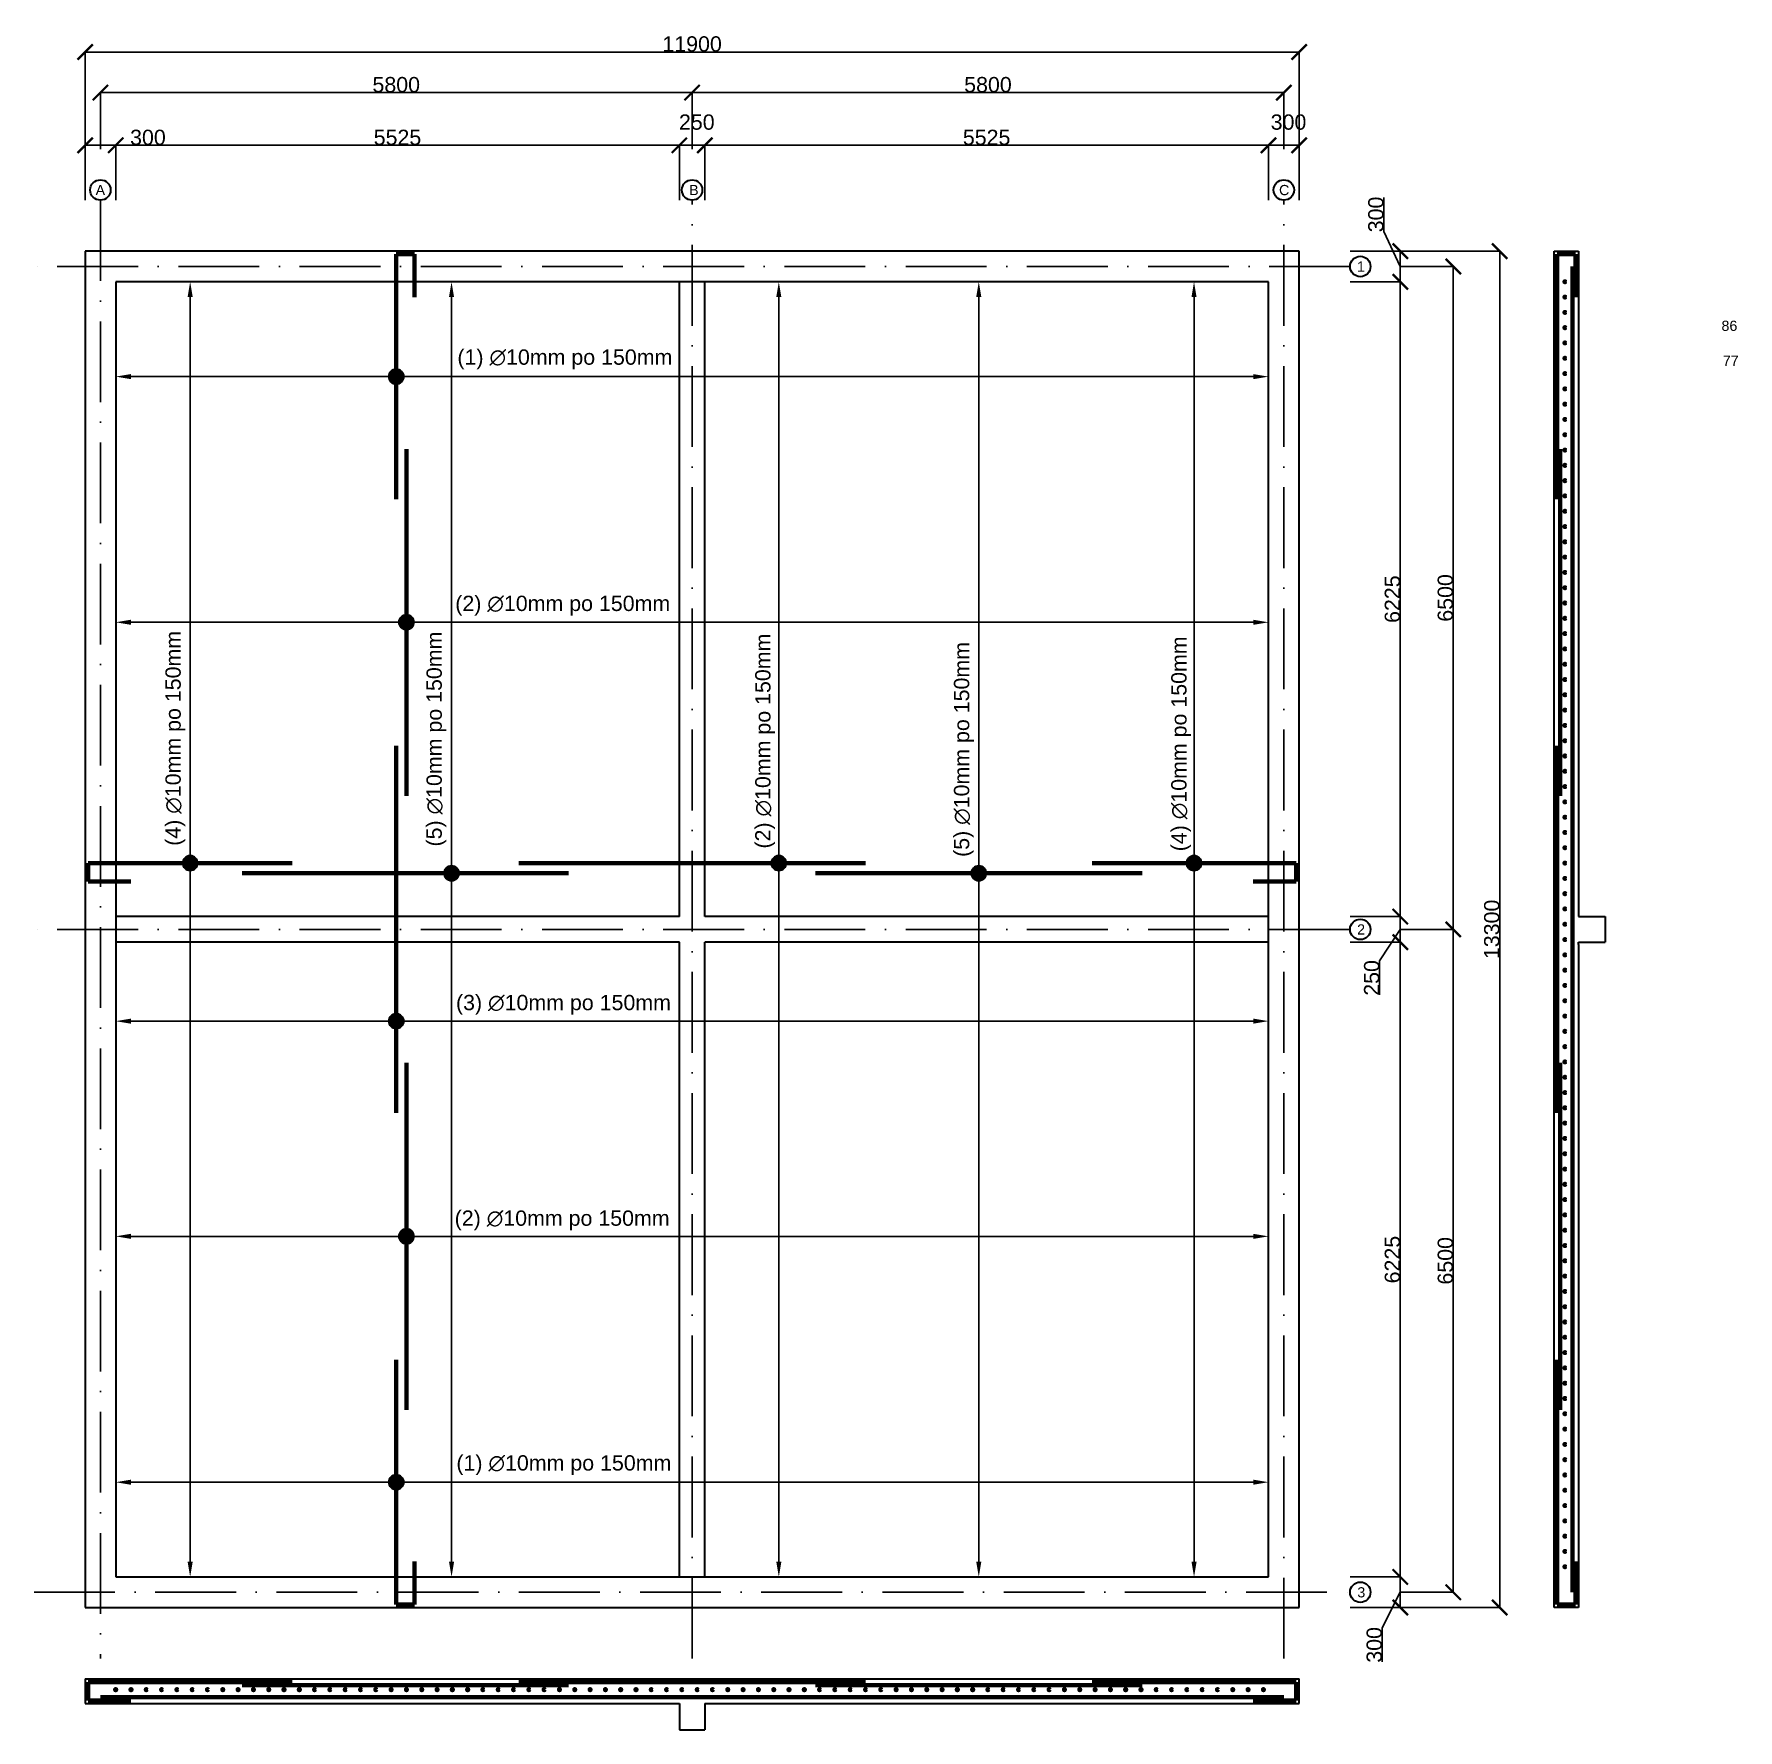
# Model space of a CAD drawing. Header units: millimetres. Extents: x -500 to 41010, y -2101 to 15429.
# Drawn here: x -500 to 16201, y -1200 to 15429 of the extents above; entities that cross this region are included whole.
import ezdxf

# ---------------------------------------------------------------- set-up
doc = ezdxf.new("R2010")
doc.units = ezdxf.units.MM
doc.linetypes.add('ACAD_ISO10W100', pattern=[18, 12, -3, 0, -3])
doc.layers.add('kóty', color=210, linetype='Continuous')
doc.layers.add('osy', color=7, linetype='ACAD_ISO10W100')
doc.layers.add('obrys budovi', color=7, linetype='Continuous', lineweight=35)
doc.layers.add('výztuž', color=10, linetype='Continuous', lineweight=70)
doc.styles.add('osy', font='arial.ttf', dxfattribs={"height": 100})
doc.styles.get("Standard").update_dxf_attribs({"font": 'arial.ttf'})
doc.dimstyles.new('kotyyy', dxfattribs={"dimtxt": 150, "dimasz": 150, "dimexe": 1.25, "dimexo": 500, "dimtad": 1, "dimtxsty": 'Standard', "dimblk": 'ARCHTICK', "dimcen": 2.5, "dimadec": 0, "dimazin": 0, "dimtfac": 1, "dimtmove": 0, "dimatfit": 3, "dimldrblk": 'ARCHTICK', "dimfxl": 1, "dimarcsym": 0})
doc.dimstyles.new('OZNACENI VYZTUZI', dxfattribs={"dimtxt": 150, "dimasz": 150, "dimexe": 1.25, "dimexo": 500, "dimtad": 1, "dimtxsty": 'Standard', "dimcen": 2.5, "dimadec": 0, "dimazin": 0, "dimtfac": 1, "dimtmove": 0, "dimatfit": 3, "dimldrblk": 'ARCHTICK', "dimfxl": 1, "dimarcsym": 0})

# ---------------------------------------------------------------- blocks, each defined once
blk = doc.blocks.new('_ArchTick')
at = {"color": 0, "linetype": 'ByBlock', "const_width": 0.15}
blk.add_lwpolyline([(-0.5, -0.5), (0.5, 0.5)], dxfattribs=at)
blk = doc.blocks.new('*D4')
at = {"layer": 'Defpoints', "color": 0, "transparency": 16777216}
for p in [(300, 14338), (0, 13300), (300, 13300)]:
    blk.add_point(p, dxfattribs=at)
at = {"layer": 'kóty', "color": 0, "lineweight": -2, "transparency": 16777216}
for p, q in [((0, 13800), (0, 14339)), ((0, 14338), (300, 14338)), ((300, 13800), (300, 14339)), ((300, 14338), (782, 14338))]:
    blk.add_line(p, q, dxfattribs=at)
at = {"layer": 'kóty', "color": 0, "lineweight": -2, "transparency": 16777216, "xscale": 150, "yscale": 150, "zscale": 150, "rotation": 180}
blk.add_blockref('_ArchTick', (0, 14338), dxfattribs=at)
at = {"layer": 'kóty', "color": 0, "lineweight": -2, "transparency": 16777216, "xscale": 150, "yscale": 150, "zscale": 150}
blk.add_blockref('_ArchTick', (300, 14338), dxfattribs=at)
at = {"layer": 'kóty', "color": 0, "transparency": 16777216, "insert": (616, 14415), "char_height": 150, "attachment_point": 5}
blk.add_mtext('300', dxfattribs=at)
blk = doc.blocks.new('*D5')
at = {"layer": 'Defpoints', "color": 0, "transparency": 16777216}
for p in [(5825, 14338), (300, 13300), (5825, 13300)]:
    blk.add_point(p, dxfattribs=at)
at = {"layer": 'kóty', "color": 0, "lineweight": -2, "transparency": 16777216}
for p, q in [((300, 13800), (300, 14339)), ((300, 14338), (5825, 14338)), ((5825, 13800), (5825, 14339))]:
    blk.add_line(p, q, dxfattribs=at)
at = {"layer": 'kóty', "color": 0, "lineweight": -2, "transparency": 16777216, "xscale": 150, "yscale": 150, "zscale": 150, "rotation": 180}
blk.add_blockref('_ArchTick', (300, 14338), dxfattribs=at)
at = {"layer": 'kóty', "color": 0, "lineweight": -2, "transparency": 16777216, "xscale": 150, "yscale": 150, "zscale": 150}
blk.add_blockref('_ArchTick', (5825, 14338), dxfattribs=at)
at = {"layer": 'kóty', "color": 0, "transparency": 16777216, "insert": (3062, 14415), "char_height": 150, "attachment_point": 5}
blk.add_mtext('5525', dxfattribs=at)
blk = doc.blocks.new('*D6')
at = {"layer": 'Defpoints', "color": 0, "transparency": 16777216}
for p in [(6075, 14338), (5825, 13300), (6075, 13300)]:
    blk.add_point(p, dxfattribs=at)
at = {"layer": 'kóty', "color": 0, "lineweight": -2, "transparency": 16777216}
for p, q in [((5825, 13800), (5825, 14339)), ((5825, 14338), (6075, 14338)), ((6075, 13800), (6075, 14339))]:
    blk.add_line(p, q, dxfattribs=at)
at = {"layer": 'kóty', "color": 0, "lineweight": -2, "transparency": 16777216, "xscale": 150, "yscale": 150, "zscale": 150, "rotation": 180}
blk.add_blockref('_ArchTick', (5825, 14338), dxfattribs=at)
at = {"layer": 'kóty', "color": 0, "lineweight": -2, "transparency": 16777216, "xscale": 150, "yscale": 150, "zscale": 150}
blk.add_blockref('_ArchTick', (6075, 14338), dxfattribs=at)
at = {"layer": 'kóty', "color": 0, "transparency": 16777216, "insert": (5996, 14565), "char_height": 150, "attachment_point": 5}
blk.add_mtext('250', dxfattribs=at)
blk = doc.blocks.new('*D7')
at = {"layer": 'Defpoints', "color": 0, "transparency": 16777216}
for p in [(11600, 14338), (6075, 13300), (11600, 13300)]:
    blk.add_point(p, dxfattribs=at)
at = {"layer": 'kóty', "color": 0, "lineweight": -2, "transparency": 16777216}
for p, q in [((6075, 13800), (6075, 14339)), ((6075, 14338), (11600, 14338)), ((11600, 13800), (11600, 14339))]:
    blk.add_line(p, q, dxfattribs=at)
at = {"layer": 'kóty', "color": 0, "lineweight": -2, "transparency": 16777216, "xscale": 150, "yscale": 150, "zscale": 150, "rotation": 180}
blk.add_blockref('_ArchTick', (6075, 14338), dxfattribs=at)
at = {"layer": 'kóty', "color": 0, "lineweight": -2, "transparency": 16777216, "xscale": 150, "yscale": 150, "zscale": 150}
blk.add_blockref('_ArchTick', (11600, 14338), dxfattribs=at)
at = {"layer": 'kóty', "color": 0, "transparency": 16777216, "insert": (8837, 14415), "char_height": 150, "attachment_point": 5}
blk.add_mtext('5525', dxfattribs=at)
blk = doc.blocks.new('*D8')
at = {"layer": 'Defpoints', "color": 0, "transparency": 16777216}
for p in [(11900, 14338), (11600, 13300), (11900, 13300)]:
    blk.add_point(p, dxfattribs=at)
at = {"layer": 'kóty', "color": 0, "lineweight": -2, "transparency": 16777216}
for p, q in [((11600, 13800), (11600, 14339)), ((11600, 14338), (11900, 14338)), ((11900, 13800), (11900, 14339))]:
    blk.add_line(p, q, dxfattribs=at)
at = {"layer": 'kóty', "color": 0, "lineweight": -2, "transparency": 16777216, "xscale": 150, "yscale": 150, "zscale": 150, "rotation": 180}
blk.add_blockref('_ArchTick', (11600, 14338), dxfattribs=at)
at = {"layer": 'kóty', "color": 0, "lineweight": -2, "transparency": 16777216, "xscale": 150, "yscale": 150, "zscale": 150}
blk.add_blockref('_ArchTick', (11900, 14338), dxfattribs=at)
at = {"layer": 'kóty', "color": 0, "transparency": 16777216, "insert": (11796, 14565), "char_height": 150, "attachment_point": 5}
blk.add_mtext('300', dxfattribs=at)
blk = doc.blocks.new('*D9')
at = {"layer": 'Defpoints', "color": 0, "transparency": 16777216}
for p in [(5950, 14855), (150, 13800), (5950, 13800)]:
    blk.add_point(p, dxfattribs=at)
at = {"layer": 'kóty', "color": 0, "lineweight": -2, "transparency": 16777216}
for p, q in [((150, 14300), (150, 14856)), ((150, 14855), (5950, 14855)), ((5950, 14300), (5950, 14856))]:
    blk.add_line(p, q, dxfattribs=at)
at = {"layer": 'kóty', "color": 0, "lineweight": -2, "transparency": 16777216, "xscale": 150, "yscale": 150, "zscale": 150, "rotation": 180}
blk.add_blockref('_ArchTick', (150, 14855), dxfattribs=at)
at = {"layer": 'kóty', "color": 0, "lineweight": -2, "transparency": 16777216, "xscale": 150, "yscale": 150, "zscale": 150}
blk.add_blockref('_ArchTick', (5950, 14855), dxfattribs=at)
at = {"layer": 'kóty', "color": 0, "transparency": 16777216, "insert": (3050, 14932), "char_height": 150, "attachment_point": 5}
blk.add_mtext('5800', dxfattribs=at)
blk = doc.blocks.new('*D10')
at = {"layer": 'Defpoints', "color": 0, "transparency": 16777216}
for p in [(11750, 14855), (5950, 13800), (11750, 13800)]:
    blk.add_point(p, dxfattribs=at)
at = {"layer": 'kóty', "color": 0, "lineweight": -2, "transparency": 16777216}
for p, q in [((5950, 14300), (5950, 14856)), ((5950, 14855), (11750, 14855)), ((11750, 14300), (11750, 14856))]:
    blk.add_line(p, q, dxfattribs=at)
at = {"layer": 'kóty', "color": 0, "lineweight": -2, "transparency": 16777216, "xscale": 150, "yscale": 150, "zscale": 150, "rotation": 180}
blk.add_blockref('_ArchTick', (5950, 14855), dxfattribs=at)
at = {"layer": 'kóty', "color": 0, "lineweight": -2, "transparency": 16777216, "xscale": 150, "yscale": 150, "zscale": 150}
blk.add_blockref('_ArchTick', (11750, 14855), dxfattribs=at)
at = {"layer": 'kóty', "color": 0, "transparency": 16777216, "insert": (8850, 14932), "char_height": 150, "attachment_point": 5}
blk.add_mtext('5800', dxfattribs=at)
blk = doc.blocks.new('*D11')
at = {"layer": 'Defpoints', "color": 0, "transparency": 16777216}
for p in [(11900, 15253), (0, 13300), (11900, 13300)]:
    blk.add_point(p, dxfattribs=at)
at = {"layer": 'kóty', "color": 0, "lineweight": -2, "transparency": 16777216}
for p, q in [((0, 13800), (0, 15255)), ((0, 15253), (11900, 15253)), ((11900, 13800), (11900, 15255))]:
    blk.add_line(p, q, dxfattribs=at)
at = {"layer": 'kóty', "color": 0, "lineweight": -2, "transparency": 16777216, "xscale": 150, "yscale": 150, "zscale": 150, "rotation": 180}
blk.add_blockref('_ArchTick', (0, 15253), dxfattribs=at)
at = {"layer": 'kóty', "color": 0, "lineweight": -2, "transparency": 16777216, "xscale": 150, "yscale": 150, "zscale": 150}
blk.add_blockref('_ArchTick', (11900, 15253), dxfattribs=at)
at = {"layer": 'kóty', "color": 0, "transparency": 16777216, "insert": (5950, 15331), "char_height": 150, "attachment_point": 5}
blk.add_mtext('11900', dxfattribs=at)
blk = doc.blocks.new('*D12')
at = {"layer": 'Defpoints', "color": 0, "transparency": 16777216}
for p in [(11900, 13000), (11900, 6775), (12892, 6775)]:
    blk.add_point(p, dxfattribs=at)
at = {"layer": 'kóty', "color": 0, "lineweight": -2, "transparency": 16777216}
for p, q in [((12400, 13000), (12894, 13000)), ((12892, 13000), (12892, 6775)), ((12400, 6775), (12894, 6775))]:
    blk.add_line(p, q, dxfattribs=at)
at = {"layer": 'kóty', "color": 0, "lineweight": -2, "transparency": 16777216, "xscale": 150, "yscale": 150, "zscale": 150}
for p, rotation in [((12892, 13000), 90), ((12892, 6775), 270)]:
    blk.add_blockref('_ArchTick', p, dxfattribs=dict(at, rotation=rotation))
at = {"layer": 'kóty', "color": 0, "transparency": 16777216, "insert": (12815, 9888), "char_height": 150, "attachment_point": 5, "rotation": 90}
blk.add_mtext('6225', dxfattribs=at)
blk = doc.blocks.new('*D13')
at = {"layer": 'Defpoints', "color": 0, "transparency": 16777216}
for p in [(11900, 6775), (11900, 6525), (12892, 6525)]:
    blk.add_point(p, dxfattribs=at)
at = {"layer": 'kóty', "color": 0, "lineweight": -2, "transparency": 16777216}
for p, q in [((12400, 6775), (12894, 6775)), ((12892, 6775), (12892, 6525)), ((12400, 6525), (12894, 6525)), ((12892, 6650), (12689, 6341)), ((12689, 6341), (12689, 6007))]:
    blk.add_line(p, q, dxfattribs=at)
at = {"layer": 'kóty', "color": 0, "lineweight": -2, "transparency": 16777216, "xscale": 150, "yscale": 150, "zscale": 150}
for p, rotation in [((12892, 6775), 90), ((12892, 6525), 270)]:
    blk.add_blockref('_ArchTick', p, dxfattribs=dict(at, rotation=rotation))
at = {"layer": 'kóty', "color": 0, "transparency": 16777216, "insert": (12612, 6174), "char_height": 150, "attachment_point": 5, "rotation": 90}
blk.add_mtext('250', dxfattribs=at)
blk = doc.blocks.new('*D14')
at = {"layer": 'Defpoints', "color": 0, "transparency": 16777216}
for p in [(11900, 6525), (11900, 300), (12892, 300)]:
    blk.add_point(p, dxfattribs=at)
at = {"layer": 'kóty', "color": 0, "lineweight": -2, "transparency": 16777216}
for p, q in [((12400, 6525), (12894, 6525)), ((12892, 6525), (12892, 300)), ((12400, 300), (12894, 300))]:
    blk.add_line(p, q, dxfattribs=at)
at = {"layer": 'kóty', "color": 0, "lineweight": -2, "transparency": 16777216, "xscale": 150, "yscale": 150, "zscale": 150}
for p, rotation in [((12892, 6525), 90), ((12892, 300), 270)]:
    blk.add_blockref('_ArchTick', p, dxfattribs=dict(at, rotation=rotation))
at = {"layer": 'kóty', "color": 0, "transparency": 16777216, "insert": (12815, 3412), "char_height": 150, "attachment_point": 5, "rotation": 90}
blk.add_mtext('6225', dxfattribs=at)
blk = doc.blocks.new('*D15')
at = {"layer": 'Defpoints', "color": 0, "transparency": 16777216}
for p in [(11900, 300), (11900, 0), (12892, 0)]:
    blk.add_point(p, dxfattribs=at)
at = {"layer": 'kóty', "color": 0, "lineweight": -2, "transparency": 16777216}
for p, q in [((12400, 300), (12894, 300)), ((12892, 300), (12892, 0)), ((12400, 0), (12894, 0)), ((12892, 150), (12714, -200)), ((12714, -200), (12714, -532))]:
    blk.add_line(p, q, dxfattribs=at)
at = {"layer": 'kóty', "color": 0, "lineweight": -2, "transparency": 16777216, "xscale": 150, "yscale": 150, "zscale": 150}
for p, rotation in [((12892, 300), 90), ((12892, 0), 270)]:
    blk.add_blockref('_ArchTick', p, dxfattribs=dict(at, rotation=rotation))
at = {"layer": 'kóty', "color": 0, "transparency": 16777216, "insert": (12637, -366), "char_height": 150, "attachment_point": 5, "rotation": 90}
blk.add_mtext('300', dxfattribs=at)
blk = doc.blocks.new('*D16')
at = {"layer": 'Defpoints', "color": 0, "transparency": 16777216}
for p in [(11900, 13300), (11900, 13000), (12892, 13000)]:
    blk.add_point(p, dxfattribs=at)
at = {"layer": 'kóty', "color": 0, "lineweight": -2, "transparency": 16777216}
for p, q in [((12730, 13494), (12730, 13826)), ((12892, 13150), (12730, 13494)), ((12400, 13300), (12894, 13300)), ((12892, 13300), (12892, 13000)), ((12400, 13000), (12894, 13000))]:
    blk.add_line(p, q, dxfattribs=at)
at = {"layer": 'kóty', "color": 0, "lineweight": -2, "transparency": 16777216, "xscale": 150, "yscale": 150, "zscale": 150}
for p, rotation in [((12892, 13300), 90), ((12892, 13000), 270)]:
    blk.add_blockref('_ArchTick', p, dxfattribs=dict(at, rotation=rotation))
at = {"layer": 'kóty', "color": 0, "transparency": 16777216, "insert": (12653, 13660), "char_height": 150, "attachment_point": 5, "rotation": 90}
blk.add_mtext('300', dxfattribs=at)
blk = doc.blocks.new('*D17')
at = {"layer": 'Defpoints', "color": 0, "transparency": 16777216}
for p in [(12400, 13150), (12400, 6650), (13411, 6650)]:
    blk.add_point(p, dxfattribs=at)
at = {"layer": 'kóty', "color": 0, "lineweight": -2, "transparency": 16777216}
for p, q in [((12900, 13150), (13412, 13150)), ((13411, 13150), (13411, 6650)), ((12900, 6650), (13412, 6650))]:
    blk.add_line(p, q, dxfattribs=at)
at = {"layer": 'kóty', "color": 0, "lineweight": -2, "transparency": 16777216, "xscale": 150, "yscale": 150, "zscale": 150}
for p, rotation in [((13411, 13150), 90), ((13411, 6650), 270)]:
    blk.add_blockref('_ArchTick', p, dxfattribs=dict(at, rotation=rotation))
at = {"layer": 'kóty', "color": 0, "transparency": 16777216, "insert": (13334, 9900), "char_height": 150, "attachment_point": 5, "rotation": 90}
blk.add_mtext('6500', dxfattribs=at)
blk = doc.blocks.new('*D18')
at = {"layer": 'Defpoints', "color": 0, "transparency": 16777216}
for p in [(12400, 6650), (12400, 150), (13411, 150)]:
    blk.add_point(p, dxfattribs=at)
at = {"layer": 'kóty', "color": 0, "lineweight": -2, "transparency": 16777216}
for p, q in [((12900, 6650), (13412, 6650)), ((13411, 6650), (13411, 150)), ((12900, 150), (13412, 150))]:
    blk.add_line(p, q, dxfattribs=at)
at = {"layer": 'kóty', "color": 0, "lineweight": -2, "transparency": 16777216, "xscale": 150, "yscale": 150, "zscale": 150}
for p, rotation in [((13411, 6650), 90), ((13411, 150), 270)]:
    blk.add_blockref('_ArchTick', p, dxfattribs=dict(at, rotation=rotation))
at = {"layer": 'kóty', "color": 0, "transparency": 16777216, "insert": (13334, 3400), "char_height": 150, "attachment_point": 5, "rotation": 90}
blk.add_mtext('6500', dxfattribs=at)
blk = doc.blocks.new('*D19')
at = {"layer": 'Defpoints', "color": 0, "transparency": 16777216}
for p in [(11900, 13300), (11900, 0), (13866, 0)]:
    blk.add_point(p, dxfattribs=at)
at = {"layer": 'kóty', "color": 0, "lineweight": -2, "transparency": 16777216}
for p, q in [((12400, 13300), (13867, 13300)), ((13866, 13300), (13866, 0)), ((12400, 0), (13867, 0))]:
    blk.add_line(p, q, dxfattribs=at)
at = {"layer": 'kóty', "color": 0, "lineweight": -2, "transparency": 16777216, "xscale": 150, "yscale": 150, "zscale": 150}
for p, rotation in [((13866, 13300), 90), ((13866, 0), 270)]:
    blk.add_blockref('_ArchTick', p, dxfattribs=dict(at, rotation=rotation))
at = {"layer": 'kóty', "color": 0, "transparency": 16777216, "insert": (13789, 6650), "char_height": 150, "attachment_point": 5, "rotation": 90}
blk.add_mtext('13300', dxfattribs=at)
blk = doc.blocks.new('*D36')
at = {"layer": 'Defpoints', "color": 0, "transparency": 16777216}
for p in [(300, 13000), (11600, 13000), (11600, 12070)]:
    blk.add_point(p, dxfattribs=at)
at = {"layer": 'kóty', "color": 0, "lineweight": -2, "transparency": 16777216}
for p, q in [((300, 12500), (300, 12069)), ((11600, 12500), (11600, 12069)), ((450, 12070), (11450, 12070))]:
    blk.add_line(p, q, dxfattribs=at)
at = {"layer": 'kóty', "color": 0, "transparency": 16777216}
for points in [[(450, 12095), (450, 12045), (300, 12070)], [(11450, 12095), (11450, 12045), (11600, 12070)]]:
    blk.add_solid(points, dxfattribs=at)
at = {"layer": 'kóty', "color": 0, "transparency": 16777216, "insert": (4703, 12239), "char_height": 150, "attachment_point": 5}
blk.add_mtext('(1) ∅10mm po 150mm ', dxfattribs=at)
blk = doc.blocks.new('*D37')
at = {"layer": 'Defpoints', "color": 0, "transparency": 16777216}
for p in [(300, 13000), (300, 300), (1030, 300)]:
    blk.add_point(p, dxfattribs=at)
at = {"layer": 'kóty', "color": 0, "lineweight": -2, "transparency": 16777216}
for p, q in [((800, 13000), (1031, 13000)), ((1030, 12850), (1030, 450)), ((800, 300), (1031, 300))]:
    blk.add_line(p, q, dxfattribs=at)
at = {"layer": 'kóty', "color": 0, "transparency": 16777216}
for points in [[(1005, 12850), (1055, 12850), (1030, 13000)], [(1005, 450), (1055, 450), (1030, 300)]]:
    blk.add_solid(points, dxfattribs=at)
at = {"layer": 'kóty', "color": 0, "transparency": 16777216, "insert": (885, 8523), "char_height": 150, "attachment_point": 5, "rotation": 90}
blk.add_mtext('(4) ∅10mm po 150mm', dxfattribs=at)
blk = doc.blocks.new('*D38')
at = {"layer": 'Defpoints', "color": 0, "transparency": 16777216}
for p in [(300, 10591), (11600, 10591), (11600, 9661)]:
    blk.add_point(p, dxfattribs=at)
at = {"layer": 'kóty', "color": 0, "lineweight": -2, "transparency": 16777216}
for p, q in [((300, 10091), (300, 9660)), ((11600, 10091), (11600, 9660)), ((450, 9661), (11450, 9661))]:
    blk.add_line(p, q, dxfattribs=at)
at = {"layer": 'kóty', "color": 0, "transparency": 16777216}
for points in [[(450, 9686), (450, 9636), (300, 9661)], [(11450, 9686), (11450, 9636), (11600, 9661)]]:
    blk.add_solid(points, dxfattribs=at)
at = {"layer": 'kóty', "color": 0, "transparency": 16777216, "insert": (4682, 9824), "char_height": 150, "width": 2195.92, "attachment_point": 5}
blk.add_mtext('(2) ∅10mm po 150mm ', dxfattribs=at)
blk = doc.blocks.new('*D39')
at = {"layer": 'Defpoints', "color": 0, "transparency": 16777216}
for p in [(300, 6680), (11600, 6680), (11600, 5750)]:
    blk.add_point(p, dxfattribs=at)
at = {"layer": 'kóty', "color": 0, "lineweight": -2, "transparency": 16777216}
for p, q in [((300, 6180), (300, 5749)), ((11600, 6180), (11600, 5749)), ((450, 5750), (11450, 5750))]:
    blk.add_line(p, q, dxfattribs=at)
at = {"layer": 'kóty', "color": 0, "transparency": 16777216}
for points in [[(450, 5775), (450, 5725), (300, 5750)], [(11450, 5775), (11450, 5725), (11600, 5750)]]:
    blk.add_solid(points, dxfattribs=at)
at = {"layer": 'kóty', "color": 0, "transparency": 16777216, "insert": (4689, 5910), "char_height": 150, "attachment_point": 5}
blk.add_mtext('(3) ∅10mm po 150mm ', dxfattribs=at)
blk = doc.blocks.new('*D40')
at = {"layer": 'Defpoints', "color": 0, "transparency": 16777216}
for p in [(300, 4570), (11600, 4570), (11600, 3640)]:
    blk.add_point(p, dxfattribs=at)
at = {"layer": 'kóty', "color": 0, "lineweight": -2, "transparency": 16777216}
for p, q in [((300, 4070), (300, 3639)), ((11600, 4070), (11600, 3639)), ((450, 3640), (11450, 3640))]:
    blk.add_line(p, q, dxfattribs=at)
at = {"layer": 'kóty', "color": 0, "transparency": 16777216}
for points in [[(450, 3665), (450, 3615), (300, 3640)], [(11450, 3665), (11450, 3615), (11600, 3640)]]:
    blk.add_solid(points, dxfattribs=at)
at = {"layer": 'kóty', "color": 0, "transparency": 16777216, "insert": (4676, 3796), "char_height": 150, "attachment_point": 5}
blk.add_mtext('(2) ∅10mm po 150mm ', dxfattribs=at)
blk = doc.blocks.new('*D41')
at = {"layer": 'Defpoints', "color": 0, "transparency": 16777216}
for p in [(300, 2159), (11600, 2159), (11600, 1229)]:
    blk.add_point(p, dxfattribs=at)
at = {"layer": 'kóty', "color": 0, "lineweight": -2, "transparency": 16777216}
for p, q in [((300, 1659), (300, 1228)), ((11600, 1659), (11600, 1228)), ((450, 1229), (11450, 1229))]:
    blk.add_line(p, q, dxfattribs=at)
at = {"layer": 'kóty', "color": 0, "transparency": 16777216}
for points in [[(450, 1254), (450, 1204), (300, 1229)], [(11450, 1254), (11450, 1204), (11600, 1229)]]:
    blk.add_solid(points, dxfattribs=at)
at = {"layer": 'kóty', "color": 0, "transparency": 16777216, "insert": (4693, 1396), "char_height": 150, "width": 2201.64, "attachment_point": 5}
blk.add_mtext('(1) ∅10mm po 150mm ', dxfattribs=at)
blk = doc.blocks.new('*D42')
at = {"layer": 'Defpoints', "color": 0, "transparency": 16777216}
for p in [(2976, 13000), (2976, 300), (3592, 300)]:
    blk.add_point(p, dxfattribs=at)
at = {"layer": 'kóty', "color": 0, "lineweight": -2, "transparency": 16777216}
for p, q in [((3476, 13000), (3593, 13000)), ((3592, 12850), (3592, 450)), ((3476, 300), (3593, 300))]:
    blk.add_line(p, q, dxfattribs=at)
at = {"layer": 'kóty', "color": 0, "transparency": 16777216}
for points in [[(3567, 12850), (3617, 12850), (3592, 13000)], [(3567, 450), (3617, 450), (3592, 300)]]:
    blk.add_solid(points, dxfattribs=at)
at = {"layer": 'kóty', "color": 0, "transparency": 16777216, "insert": (3444, 8516), "char_height": 150, "width": 2682.65, "attachment_point": 5, "rotation": 90}
blk.add_mtext('(5) ∅10mm po 150mm', dxfattribs=at)
blk = doc.blocks.new('*D43')
at = {"layer": 'Defpoints', "color": 0, "transparency": 16777216}
for p in [(6070, 13000), (6070, 300), (6800, 300)]:
    blk.add_point(p, dxfattribs=at)
at = {"layer": 'kóty', "color": 0, "lineweight": -2, "transparency": 16777216}
for p, q in [((6570, 13000), (6801, 13000)), ((6800, 12850), (6800, 450)), ((6570, 300), (6801, 300))]:
    blk.add_line(p, q, dxfattribs=at)
at = {"layer": 'kóty', "color": 0, "transparency": 16777216}
for points in [[(6775, 12850), (6825, 12850), (6800, 13000)], [(6775, 450), (6825, 450), (6800, 300)]]:
    blk.add_solid(points, dxfattribs=at)
at = {"layer": 'kóty', "color": 0, "transparency": 16777216, "insert": (6666, 8496), "char_height": 150, "attachment_point": 5, "rotation": 90}
blk.add_mtext('(2) ∅10mm po 150mm ', dxfattribs=at)
blk = doc.blocks.new('*D44')
at = {"layer": 'Defpoints', "color": 0, "transparency": 16777216}
for p in [(8030, 13000), (8030, 300), (8760, 300)]:
    blk.add_point(p, dxfattribs=at)
at = {"layer": 'kóty', "color": 0, "lineweight": -2, "transparency": 16777216}
for p, q in [((8530, 13000), (8761, 13000)), ((8760, 12850), (8760, 450)), ((8530, 300), (8761, 300))]:
    blk.add_line(p, q, dxfattribs=at)
at = {"layer": 'kóty', "color": 0, "transparency": 16777216}
for points in [[(8735, 12850), (8785, 12850), (8760, 13000)], [(8735, 450), (8785, 450), (8760, 300)]]:
    blk.add_solid(points, dxfattribs=at)
at = {"layer": 'kóty', "color": 0, "transparency": 16777216, "insert": (8614, 8414), "char_height": 150, "attachment_point": 5, "rotation": 90}
blk.add_mtext('(5) ∅10mm po 150mm ', dxfattribs=at)
blk = doc.blocks.new('*D45')
at = {"layer": 'Defpoints', "color": 0, "transparency": 16777216}
for p in [(10140, 13000), (10140, 300), (10870, 300)]:
    blk.add_point(p, dxfattribs=at)
at = {"layer": 'kóty', "color": 0, "lineweight": -2, "transparency": 16777216}
for p, q in [((10640, 13000), (10871, 13000)), ((10870, 12850), (10870, 450)), ((10640, 300), (10871, 300))]:
    blk.add_line(p, q, dxfattribs=at)
at = {"layer": 'kóty', "color": 0, "transparency": 16777216}
for points in [[(10845, 12850), (10895, 12850), (10870, 13000)], [(10845, 450), (10895, 450), (10870, 300)]]:
    blk.add_solid(points, dxfattribs=at)
at = {"layer": 'kóty', "color": 0, "transparency": 16777216, "insert": (10744, 8469), "char_height": 150, "attachment_point": 5, "rotation": 90}
blk.add_mtext('(4) ∅10mm po 150mm ', dxfattribs=at)
blk = doc.blocks.new('*U51')
at = {"layer": 'výztuž'}
blk.add_circle((0, 0), 5, dxfattribs=at)
blk = doc.blocks.new('*U52')
at = {"layer": 'výztuž', "color": 0, "linetype": 'ByBlock', "lineweight": -2, "transparency": 16777216}
for p in [(0, 0), (0, -150), (0, -300), (0, -450), (0, -600), (0, -750), (0, -900), (0, -1050), (0, -1200), (0, -1350), (0, -1500), (0, -1650), (0, -1800), (0, -1950), (0, -2100), (0, -2250), (0, -2400), (0, -2550), (0, -2700), (0, -2850), (0, -3000), (0, -3150), (0, -3300), (0, -3450), (0, -3600), (0, -3750), (0, -3900), (0, -4050), (0, -4200), (0, -4350), (0, -4500), (0, -4650), (0, -4800), (0, -4950), (0, -5100), (0, -5250), (0, -5400), (0, -5550), (0, -5700), (0, -5850), (0, -6000), (0, -6150), (0, -6300), (0, -6450), (0, -6600), (0, -6750), (0, -6900), (0, -7050), (0, -7200), (0, -7350), (0, -7500), (0, -7650), (0, -7800), (0, -7950), (0, -8100), (0, -8250), (0, -8400), (0, -8550), (0, -8700), (0, -8850), (0, -9000), (0, -9150), (0, -9300), (0, -9450), (0, -9600), (0, -9750), (0, -9900), (0, -10050), (0, -10200), (0, -10350), (0, -10500), (0, -10650), (0, -10800), (0, -10950), (0, -11100), (0, -11250), (0, -11400), (0, -11550), (0, -11700), (0, -11850), (0, -12000), (0, -12150), (0, -12300), (0, -12450), (0, -12600)]:
    blk.add_blockref('*U51', p, dxfattribs=at)
blk = doc.blocks.new('*U53')
at = {"layer": 'výztuž'}
blk.add_circle((0, 0), 5, dxfattribs=at)
blk = doc.blocks.new('*U54')
at = {"layer": 'výztuž', "color": 0, "linetype": 'ByBlock', "lineweight": -2, "transparency": 16777216}
for p in [(0, 0), (150, 0), (300, 0), (450, 0), (600, 0), (750, 0), (900, 0), (1050, 0), (1200, 0), (1350, 0), (1500, 0), (1650, 0), (1800, 0), (1950, 0), (2100, 0), (2250, 0), (2400, 0), (2550, 0), (2700, 0), (2850, 0), (3000, 0), (3150, 0), (3300, 0), (3450, 0), (3600, 0), (3750, 0), (3900, 0), (4050, 0), (4200, 0), (4350, 0), (4500, 0), (4650, 0), (4800, 0), (4950, 0), (5100, 0), (5250, 0), (5400, 0), (5550, 0), (5700, 0), (5850, 0), (6000, 0), (6150, 0), (6300, 0), (6450, 0), (6600, 0), (6750, 0), (6900, 0), (7050, 0), (7200, 0), (7350, 0), (7500, 0), (7650, 0), (7800, 0), (7950, 0), (8100, 0), (8250, 0), (8400, 0), (8550, 0), (8700, 0), (8850, 0), (9000, 0), (9150, 0), (9300, 0), (9450, 0), (9600, 0), (9750, 0), (9900, 0), (10050, 0), (10200, 0), (10350, 0), (10500, 0), (10650, 0), (10800, 0), (10950, 0), (11100, 0), (11250, 0)]:
    blk.add_blockref('*U53', p, dxfattribs=at)

msp = doc.modelspace()

# ---------------------------------------------------------------- hatches: boundary and pattern name
at = {"layer": 'kóty'}
h = msp.add_hatch(color=256, dxfattribs=at)
h.dxf.hatch_style = 1
h.paths.add_polyline_path([(2975, 12070), (3125, 12070, 1)])
h.paths.add_polyline_path([(3125, 12070), (2975, 12070, 1)])
h = msp.add_hatch(color=256, dxfattribs=at)
h.dxf.hatch_style = 1
h.paths.add_polyline_path([(3075, 9661.25), (3225, 9661.25, 1)])
h.paths.add_polyline_path([(3225, 9661.25), (3075, 9661.25, 1)])
h = msp.add_hatch(color=256, dxfattribs=at)
h.dxf.hatch_style = 1
h.paths.add_polyline_path([(955, 7300), (1105, 7300, 1)])
h.paths.add_polyline_path([(1105, 7300), (955, 7300, 1)])
h = msp.add_hatch(color=256, dxfattribs=at)
h.dxf.hatch_style = 1
h.paths.add_polyline_path([(6725, 7300), (6875, 7300, 1)])
h.paths.add_polyline_path([(6875, 7300), (6725, 7300, 1)])
h = msp.add_hatch(color=256, dxfattribs=at)
h.dxf.hatch_style = 1
h.paths.add_polyline_path([(10795, 7300), (10945, 7300, 1)])
h.paths.add_polyline_path([(10945, 7300), (10795, 7300, 1)])
h = msp.add_hatch(color=256, dxfattribs=at)
h.dxf.hatch_style = 1
h.paths.add_polyline_path([(3517.111, 7200), (3667.111, 7200, 1)])
h.paths.add_polyline_path([(3667.111, 7200), (3517.111, 7200, 1)])
h = msp.add_hatch(color=256, dxfattribs=at)
h.dxf.hatch_style = 1
h.paths.add_polyline_path([(8685, 7200), (8835, 7200, 1)])
h.paths.add_polyline_path([(8835, 7200), (8685, 7200, 1)])
h = msp.add_hatch(color=256, dxfattribs=at)
h.dxf.hatch_style = 1
h.paths.add_polyline_path([(2975, 5750), (3125, 5750, 1)])
h.paths.add_polyline_path([(3125, 5750), (2975, 5750, 1)])
h = msp.add_hatch(color=256, dxfattribs=at)
h.dxf.hatch_style = 1
h.paths.add_polyline_path([(3075, 3640), (3225, 3640, 1)])
h.paths.add_polyline_path([(3225, 3640), (3075, 3640, 1)])
h = msp.add_hatch(color=256, dxfattribs=at)
h.dxf.hatch_style = 1
h.paths.add_polyline_path([(2975, 1228.75), (3125, 1228.75, 1)])
h.paths.add_polyline_path([(3125, 1228.75), (2975, 1228.75, 1)])

# ---------------------------------------------------------------- linework, layer by layer
for centre in [(3050, 12070), (3150, 9661.25), (1030, 7300), (6800, 7300), (10870, 7300), (3592.111, 7200), (8760, 7200), (3050, 5750), (3150, 3640), (3050, 1228.75)]:
    msp.add_circle(centre, 75, dxfattribs=at)
at = {"layer": 'obrys budovi'}
for p, q in [((11900, 13300), (0, 13300)), ((0, 13300), (0, 0)), ((11900, 0), (11900, 13300)), ((14400, 13300), (14640, 13300)), ((14400, 0), (14400, 13300)), ((14640, 13300), (14640, 6800)), ((300, 13000), (300, 300)), ((11600, 13000), (300, 13000)), ((11600, 300), (11600, 13000)), ((14640, 6800), (14640, 6775)), ((14640, 6775), (14900, 6775)), ((14900, 6775), (14900, 6550)), ((14640, 6500), (14640, 6525)), ((14640, 6525), (14900, 6525)), ((14900, 6550), (14900, 6525)), ((14640, 6500), (14640, 0)), ((300, 300), (11600, 300)), ((0, 0), (11900, 0)), ((0, 0), (150, 0)), ((14640, 0), (14400, 0)), ((0, -700), (11900, -700)), ((0, -700), (0, -940)), ((11900, -940), (11900, -700)), ((0, -940), (5800, -940)), ((5800, -940), (5825, -940)), ((5825, -940), (5825, -1200)), ((6075, -940), (6100, -940)), ((6075, -940), (6075, -1200)), ((6100, -940), (11900, -940)), ((5825, -1200), (6075, -1200))]:
    msp.add_line(p, q, dxfattribs=at)
at = {"layer": 'obrys budovi', "linetype": 'ByBlock', "ltscale": 66}
for p, q in [((5825, 6775), (5825, 13000)), ((6075, 6775), (6075, 13000)), ((5825, 6775), (300, 6775)), ((11600, 6775), (6075, 6775)), ((5825, 6525), (300, 6525)), ((5825, 300), (5825, 6525)), ((11600, 6525), (6075, 6525)), ((6075, 300), (6075, 6525))]:
    msp.add_line(p, q, dxfattribs=at)
at = {"layer": 'obrys budovi'}
for centre in [(150, 13900), (5950, 13900), (11750, 13900), (12500, 13150), (12500, 6650), (12500, 150)]:
    msp.add_circle(centre, 100, dxfattribs=at)
at = {"layer": 'osy', "ltscale": 66}
for p, q in [((150, 13800), (150, -500)), ((5950, -500), (5950, 13800)), ((11750, -500), (11750, 13800)), ((12400, 13150), (-500, 13150)), ((12400, 6650), (-500, 6650)), ((-500, 150), (12400, 150))]:
    msp.add_line(p, q, dxfattribs=at)
at = {"layer": 'výztuž'}
for p, q in [((3050, 13270), (3230, 13270)), ((3050, 13270), (3050, 10870)), ((3230, 13270), (3230, 12850)), ((14430, 13270), (14610, 13270)), ((14430, 13270), (14430, 10870)), ((14610, 13270), (14610, 12850)), ((14580, 6650), (14580, 13150)), ((3150, 10970), (3150, 11360)), ((14460, 10970), (14460, 11360)), ((3150, 10970), (3150, 8350)), ((14460, 10970), (14460, 8350)), ((3050, 6650), (3050, 8450)), ((14430, 6650), (14430, 8450)), ((3150, 8350), (3150, 7960)), ((14460, 8350), (14460, 7960)), ((30, 7300), (30, 7120)), ((30, 7300), (2030, 7300)), ((2030, 7200), (1540, 7200)), ((4250, 7200), (2030, 7200)), ((5950, 7300), (4250, 7300)), ((4250, 7200), (4740, 7200)), ((5950, 7300), (7650, 7300)), ((7650, 7200), (7160, 7200)), ((7650, 7200), (9870, 7200)), ((11870, 7300), (9870, 7300)), ((9870, 7200), (10360, 7200)), ((11870, 7300), (11870, 7120)), ((30, 7120), (450, 7120)), ((11870, 7120), (11450, 7120)), ((3050, 6650), (3050, 4850)), ((14430, 6650), (14430, 4850)), ((14580, 6650), (14580, 150)), ((3150, 4950), (3150, 5340)), ((14460, 4950), (14460, 5340)), ((3150, 2330), (3150, 4950)), ((14460, 2330), (14460, 4950)), ((3050, 30), (3050, 2430)), ((14430, 30), (14430, 2430)), ((3150, 2330), (3150, 1940)), ((14460, 2330), (14460, 1940)), ((3230, 30), (3230, 450)), ((14610, 30), (14610, 450)), ((3050, 30), (3230, 30)), ((14430, 30), (14610, 30)), ((30, -730), (30, -910)), ((30, -730), (2030, -730)), ((2030, -760), (1540, -760)), ((4250, -760), (2030, -760)), ((5950, -730), (4250, -730)), ((4250, -760), (4740, -760)), ((5950, -730), (7650, -730)), ((7650, -760), (7160, -760)), ((7650, -760), (9870, -760)), ((11870, -730), (9870, -730)), ((9870, -760), (10360, -760)), ((11870, -730), (11870, -910)), ((30, -910), (450, -910)), ((5950, -880), (150, -880)), ((5950, -880), (11750, -880)), ((11870, -910), (11450, -910))]:
    msp.add_line(p, q, dxfattribs=at)

# ---------------------------------------------------------------- block references
for name, p in [('*U52', (14505, 13000)), ('*U54', (300, -805))]:
    msp.add_blockref(name, p, dxfattribs=at)

# ---------------------------------------------------------------- texts
at = {"layer": 'obrys budovi', "char_height": 100, "attachment_point": 1, "style": 'osy'}
for s, width, insert in [('A', 182.34185, (103.16, 13949.483)), ('B', 182.34185, (5920.682, 13949.483)), ('C', 182.34185, (11703.16, 13949.483)), ('1', 182.34185, (12467.275, 13199.483)), ('86', 2565.36163, (16040.152, 12618.622)), ('2', 182.34185, (12468.629, 6699.483)), ('3', 182.34185, (12470.751, 199.483))]:
    msp.add_mtext_dynamic_manual_height_columns(s, width=width, gutter_width=500, heights=[0], dxfattribs=dict(at, insert=insert))
at = {"layer": 'výztuž', "insert": (16052.878, 12275.759), "char_height": 100, "attachment_point": 1, "style": 'osy'}
msp.add_mtext_dynamic_manual_height_columns('77', width=514.86249, gutter_width=500, heights=[0], dxfattribs=at)

# ---------------------------------------------------------------- dimensions: what is measured, and where the dimension line sits
at = {"layer": 'kóty'}
for base, p1, p2, picture, middle in [((11900, 15253.32), (0, 13300), (11900, 13300), '*D11', (5950, 15330.531)), ((5950, 14854.91), (150, 13800), (5950, 13800), '*D9', (3050, 14932.121)), ((300, 14337.856), (0, 13300), (300, 13300), '*D4', (616.024, 14415.118))]:
    dim = msp.add_linear_dim(base=base, p1=p1, p2=p2, dimstyle='kotyyy', dxfattribs=at)
    dim.commit()
    dim.dimension.update_dxf_attribs({"geometry": picture, "text_midpoint": middle})
for base, p1, p2, picture, middle in [((11750, 14854.91), (5950, 13800), (11750, 13800), '*D10', (8850, 14932.121)), ((6075, 14337.856), (5825, 13300), (6075, 13300), '*D6', (5995.625, 14565.067)), ((11900, 14337.856), (11600, 13300), (11900, 13300), '*D8', (11795.625, 14565.118)), ((5825, 14337.856), (300, 13300), (5825, 13300), '*D5', (3062.5, 14415.067)), ((11600, 14337.856), (6075, 13300), (11600, 13300), '*D7', (8837.5, 14415.067))]:
    dim = msp.add_linear_dim(base=base, p1=p1, p2=p2, dimstyle='kotyyy', override={"dimtmove": 1}, dxfattribs=at)
    dim.commit()
    dim.dimension.update_dxf_attribs({"geometry": picture, "text_midpoint": middle})
for base, p1, p2, picture, middle in [((12892.496, 13000), (11900, 13300), (11900, 13000), '*D16', (12730.185, 13494.149)), ((12892.496, 6525), (11900, 6775), (11900, 6525), '*D13', (12689.265, 6340.763)), ((12892.496, 0), (11900, 300), (11900, 0), '*D15', (12714.221, -200.576))]:
    dim = msp.add_linear_dim(base=base, p1=p1, p2=p2, angle=90, dimstyle='kotyyy', override={"dimtmove": 1}, dxfattribs=at)
    dim.commit()
    dim.dimension.update_dxf_attribs({"geometry": picture, "text_midpoint": middle, "dimtype": 160})
for base, p1, p2, picture, middle in [((13866.159, 0), (11900, 13300), (11900, 0), '*D19', (13788.897, 6650)), ((13410.791, 6650), (12400, 13150), (12400, 6650), '*D17', (13333.58, 9900))]:
    dim = msp.add_linear_dim(base=base, p1=p1, p2=p2, angle=90, dimstyle='kotyyy', dxfattribs=at)
    dim.commit()
    dim.dimension.update_dxf_attribs({"geometry": picture, "text_midpoint": middle})
for base, p1, p2, picture, middle in [((12892.496, 6775), (11900, 13000), (11900, 6775), '*D12', (12815.285, 9887.5)), ((13410.791, 150), (12400, 6650), (12400, 150), '*D18', (13333.58, 3400)), ((12892.496, 300), (11900, 6525), (11900, 300), '*D14', (12815.285, 3412.5))]:
    dim = msp.add_linear_dim(base=base, p1=p1, p2=p2, angle=90, dimstyle='kotyyy', override={"dimtmove": 1}, dxfattribs=at)
    dim.commit()
    dim.dimension.update_dxf_attribs({"geometry": picture, "text_midpoint": middle})
for base, p1, p2, text, picture, middle in [((11600, 12070), (300, 13000), (11600, 13000), '(1) ∅10mm po 150mm ', '*D36', (4703.133, 12239.033)), ((11600, 9661.25), (300, 10591.25), (11600, 10591.25), '(2) ∅10mm po 150mm ', '*D38', (4681.603, 9823.692)), ((11600, 5750), (300, 6680), (11600, 6680), '(3) ∅10mm po 150mm ', '*D39', (4688.746, 5909.996)), ((11600, 3640), (300, 4570), (11600, 4570), '(2) ∅10mm po 150mm ', '*D40', (4676.32, 3795.783)), ((11600, 1228.75), (300, 2158.75), (11600, 2158.75), '(1) ∅10mm po 150mm ', '*D41', (4693.471, 1395.803))]:
    dim = msp.add_linear_dim(base=base, p1=p1, p2=p2, text=text, dimstyle='OZNACENI VYZTUZI', override={"dimtmove": 2}, dxfattribs=at)
    dim.commit()
    dim.dimension.update_dxf_attribs({"geometry": picture, "text_midpoint": middle, "dimtype": 160})
for base, p1, p2, text, picture, middle in [((1030, 300), (300, 13000), (300, 300), '(4) ∅10mm po 150mm', '*D37', (884.864, 8523.27)), ((3592.111, 300), (2976.486, 13000), (2976.486, 300), '(5) ∅10mm po 150mm', '*D42', (3443.749, 8515.975)), ((6800, 300), (6070, 13000), (6070, 300), '(2) ∅10mm po 150mm ', '*D43', (6666.144, 8496.074)), ((8760, 300), (8030, 13000), (8030, 300), '(5) ∅10mm po 150mm ', '*D44', (8614.223, 8414.182)), ((10870, 300), (10140, 13000), (10140, 300), '(4) ∅10mm po 150mm ', '*D45', (10744.364, 8468.777))]:
    dim = msp.add_linear_dim(base=base, p1=p1, p2=p2, angle=90, text=text, dimstyle='OZNACENI VYZTUZI', override={"dimtmove": 2}, dxfattribs=at)
    dim.commit()
    dim.dimension.update_dxf_attribs({"geometry": picture, "text_midpoint": middle, "dimtype": 160})

doc.saveas('drawing.dxf')
